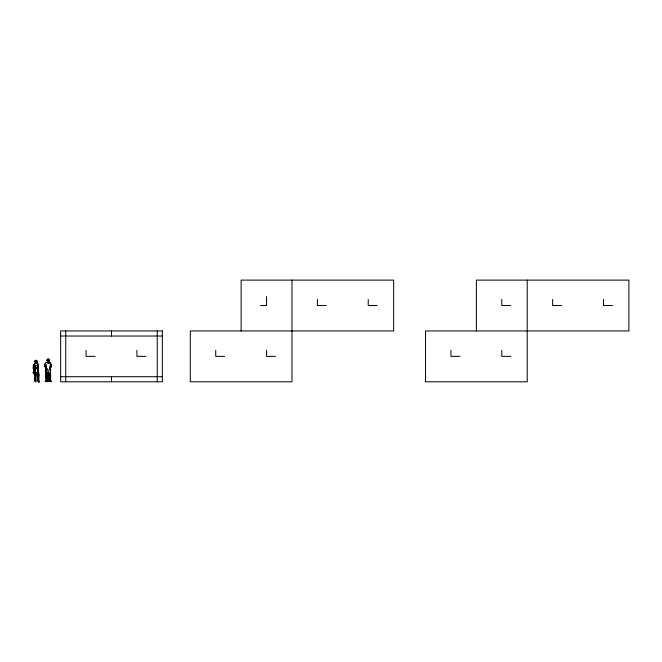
<?xml version="1.0" encoding="UTF-8"?>
<svg xmlns="http://www.w3.org/2000/svg" width="662" height="662" viewBox="0 0 662 662"><rect width="100%" height="100%" fill="white"/><g stroke="black" fill="none" stroke-linecap="round" stroke-linejoin="round"><path stroke-width="0.99" d="M49.625 374.99L48.872 375.495L47.573 372.623L47.796 381.577L45.289 381.519L45.893 380.617L45.529 365.871L46.042 367.617M45.521 370.654L46.315 368.097L46.323 364.704M47.134 360.608L48.69 360.285L48.682 362.164L48.045 363.215L47.217 362.354L45.421 363.074L44.561 366.243L45.91 368.32M33.919 369.677L33.216 368.271L33.241 365.747L35.243 363.264L34.937 360.856L35.864 360.252L36.774 360.6L37.221 362.056L36.402 363.786L35.814 362.983M37.66 369.288L38.562 364.315L37.751 365.143L38.189 367.857L34.556 368.055L33.1 372.805L36.005 372.822L35.748 381.8L35.194 381.362L35.252 372.516L38.247 372.59C39.513 376.099 38.628 387.725 38.636 379.839L37.784 379.98L37.883 374.344L36.807 372.524L37.56 380.683L38.785 381.842L37.941 380.154L37.966 375.031L37.444 375.015M35.343 367.832L35.21 365.234L33.654 364.58L33.365 368.055L34.027 369.206L34.556 368.055L38.189 367.857M34.995 372.656L35.533 372.466L35.607 367.873L34.995 372.656L33.803 372.789L33.688 370.422L35.194 381.362L35.814 380.683L35.384 377.952M50.378 367.443L50.453 365.292L50.593 377.282L50.022 381.444L48.971 381.577L48.698 372.466L50.477 376.43L50.238 380.501L49.667 381.254L48.698 380.849M36.021 363.645L36.89 362.594L36.956 361.047L35.64 360.831L34.887 361.866L36.021 363.645L35.243 363.264L33.795 364.621M38.719 376.612L38.777 375.006M37.734 376.752L37.56 380.683L39.017 381.891L37.784 379.98M35.814 380.683L35.748 381.8L35.367 379.98M47.664 368.684L46.696 370.025L46.448 373.674L47.598 376.852L46.952 380.807L46.067 381.527L47.796 381.577L47.3 375.702L48.4 371.49L49.551 374.03L49.667 381.254L51.578 381.502L50.238 380.501L50.37 379.616L50.982 381.502L51.578 381.502L48.971 381.577L49.344 377.812M37.511 369.28L37.941 366.98L37.535 368.999M34.556 368.055L34.027 369.206L34.325 365.705L35.21 365.234M46.696 370.025L49.625 369.926L50.453 362.966L47.598 362.304L48.045 363.215L49.046 362.238L48.665 361.75C49.89 359.342 48.914 361.245 49.633 360.269C48.839 359.764 44.892 360.318 47.598 360.567M35.632 375.097L36.005 372.822M38.247 364.481L36.551 363.206L36.956 361.047L36.054 362.942L36.89 362.594M50.37 379.616L50.022 381.444L50.982 381.502L50.238 380.501M45.43 366.392L44.561 366.243L45.421 363.074M47.598 362.304L48.119 360.227M50.477 370.422L50.742 369.363L49.625 369.926M37.941 380.154L38.437 378.333M47.01 360.327L48.111 358.928L49.195 360.31L48.607 359.259L47.523 359.392L47.217 360.451M35.02 363.769L35.243 363.264M37.66 367.799L37.751 365.143M37.569 369.379L38.33 367.865M38.065 365.275L38.562 364.315L36.551 363.206M49.89 368.668L51.545 366.285L50.453 362.966M48.4 371.49L46.448 373.674L47.573 372.623M49.849 368.138L51.545 366.285L50.353 362.884L48.665 361.75M46.605 360.517L48.765 360.12M47.523 359.392L48.111 358.928L49.195 360.31M47.796 381.577L46.952 380.807L45.926 377.026L47.043 376.306M33.1 372.805L34.167 372.499M46.572 360.277L47.73 360.169M35.194 381.362L34.325 372.814L36.377 372.507L35.533 372.466M35.152 365.846L37.552 365.556M48.98 363.041L50.353 362.884M36.741 362.106L37.221 362.056M45.926 377.026L47.598 376.852L47.954 372.814L47.383 372.449M47.647 360.087L48.616 360.087M48.21 360.616L49.154 360.6L48.69 360.285M260.514 305.53L266.554 305.53L266.554 296.559M326.366 305.53L317.396 305.53L317.396 299.481M377.208 305.53L368.238 305.53L368.238 299.481M510.774 305.53L501.796 305.53L501.796 299.481M561.608 305.53L552.638 305.53L552.638 299.481M612.449 305.53L603.479 305.53L603.479 299.481M60.647 336.031L162.331 336.031M95.047 356.371L86.068 356.371L86.068 350.322M145.88 356.371L136.91 356.371L136.91 350.322M224.691 356.371L215.713 356.371L215.713 350.322M275.524 356.371L266.554 356.371L266.554 350.322M459.933 356.371L450.954 356.371L450.954 350.322M510.774 356.371L501.796 356.371L501.796 350.322M60.647 376.703L162.331 376.703M36.807 372.524L38.247 372.59L36.708 367.832M34.937 360.856L35.765 360.898L35.864 360.252L36.054 362.942M45.893 380.617L47.813 381.163M47.002 360.558L47.606 360.666M33.216 368.271L34.126 369.892M34.151 367.749L34.54 368.875M45.107 364.53L46.315 368.097M34.325 372.814L35.21 376.14M37.875 367.832L39.075 375.031M48.285 372.632L48.872 375.495M45.479 371.862L45.951 375.428M45.529 365.871L45.885 370.099M38.073 371.2L38.189 372.656L38.065 370.728M527.217 280.109L527.217 381.792L425.542 381.792L425.542 330.95L628.9 330.95L628.9 280.109L476.375 280.109L476.375 330.95M291.975 280.109L291.975 381.792L190.292 381.792L190.292 330.95L393.658 330.95L393.658 280.109L241.133 280.109L241.133 330.95M157.25 330.95L157.25 381.792M111.489 330.95L111.489 336.031M111.489 376.703L111.489 381.792M65.737 330.95L65.737 381.792M162.331 330.95L60.647 330.95L60.647 381.792L162.331 381.792L162.331 330.95"/></g></svg>
